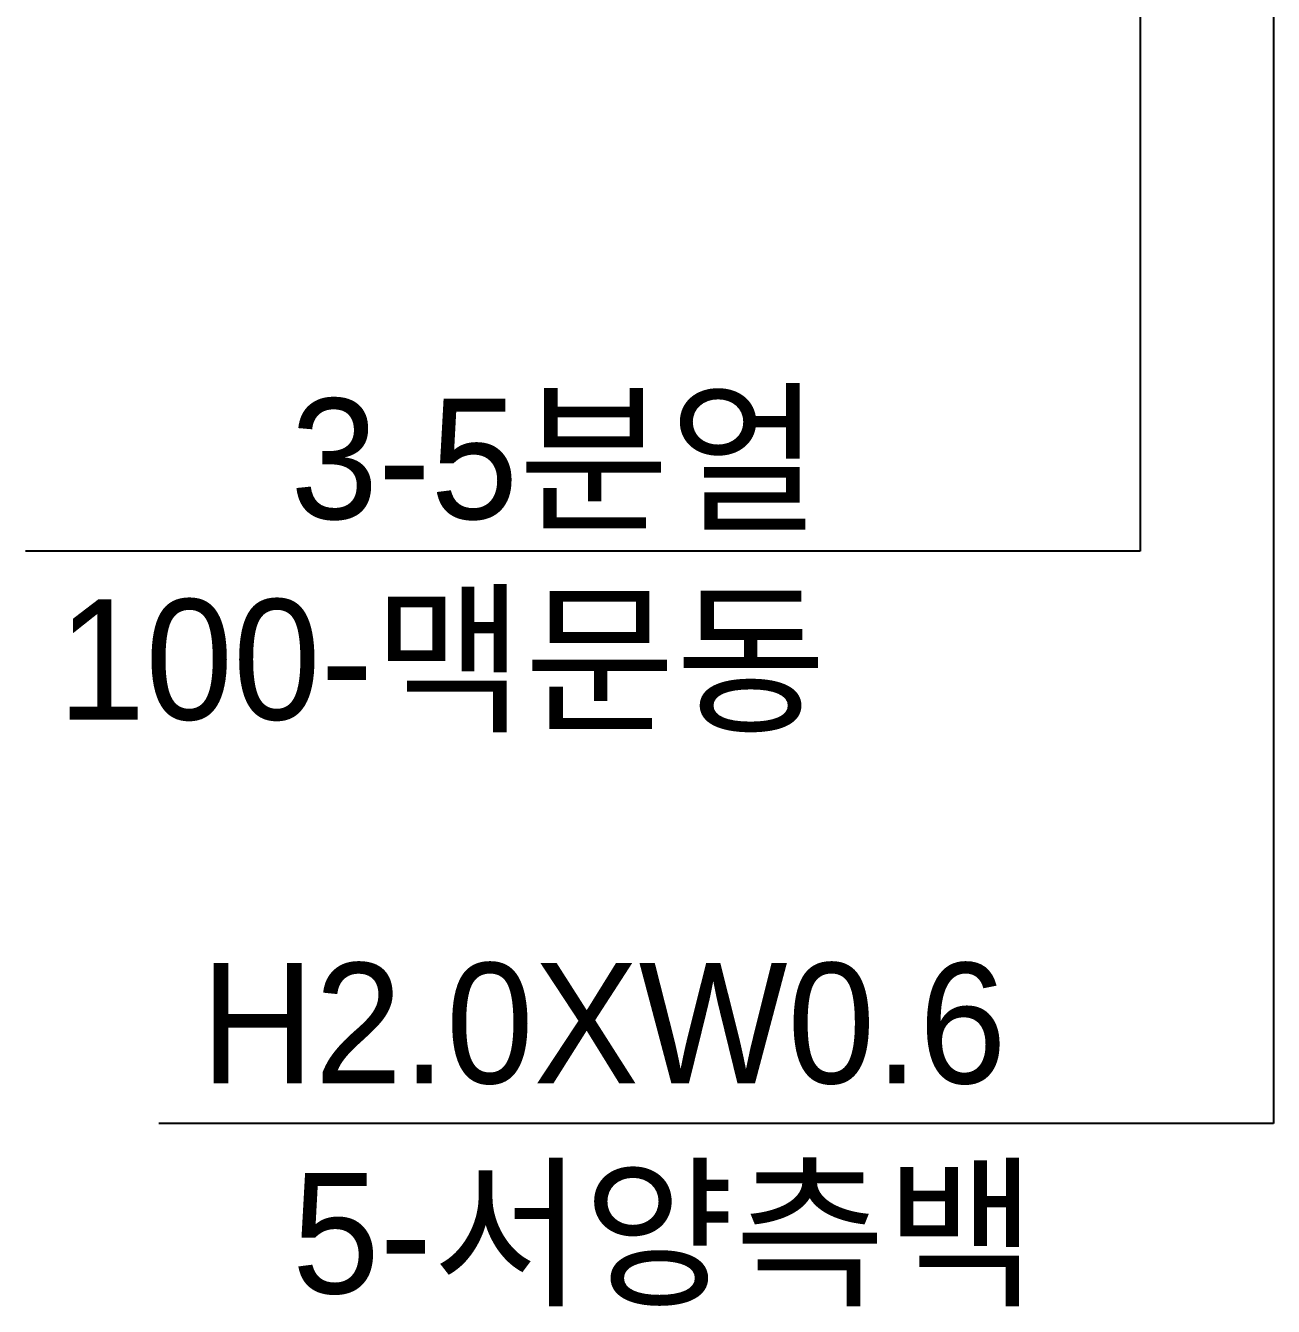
# Model space of a CAD drawing. Header units: inches. Extents: x 58 to 28157, y 27 to 25596.
# Drawn here: x 8412 to 10225, y 5621 to 7482 of the extents above; entities that cross this region are included whole.
import ezdxf

# ---------------------------------------------------------------- set-up
doc = ezdxf.new("R2010")
doc.units = ezdxf.units.IN
doc.header["$MEASUREMENT"] = 0
doc.layers.add('PLANT-04-INCHUL-LINE', color=1, linetype='Continuous')
doc.layers.add('PLANT-05-INCHUL-TEXT', color=7, linetype='Continuous')
doc.styles.add('GHS', font='Dotum.ttf')

msp = doc.modelspace()

# ---------------------------------------------------------------- linework, layer by layer
at = {"layer": 'PLANT-04-INCHUL-LINE'}
for p, q in [((10031.5, 8206.3), (10031.5, 6718.7)), ((10225.1, 8114.9), (10225.1, 5886.9)), ((10031.5, 6718.7), (8412.2, 6718.7)), ((10225.1, 5886.9), (8605.8, 5886.9))]:
    msp.add_line(p, q, dxfattribs=at)

# ---------------------------------------------------------------- texts
at = {"layer": 'PLANT-05-INCHUL-TEXT', "style": 'GHS'}
for s, p in [('3-5분얼', (8797, 6765.3)), ('100-맥문동', (8458.9, 6473.7)), ('H2.0XW0.6', (8666.8, 5945.2)), ('5-서양측백', (8799.3, 5640))]:
    msp.add_text(s, height=175, dxfattribs=at).set_placement(p)

doc.saveas('drawing.dxf')
